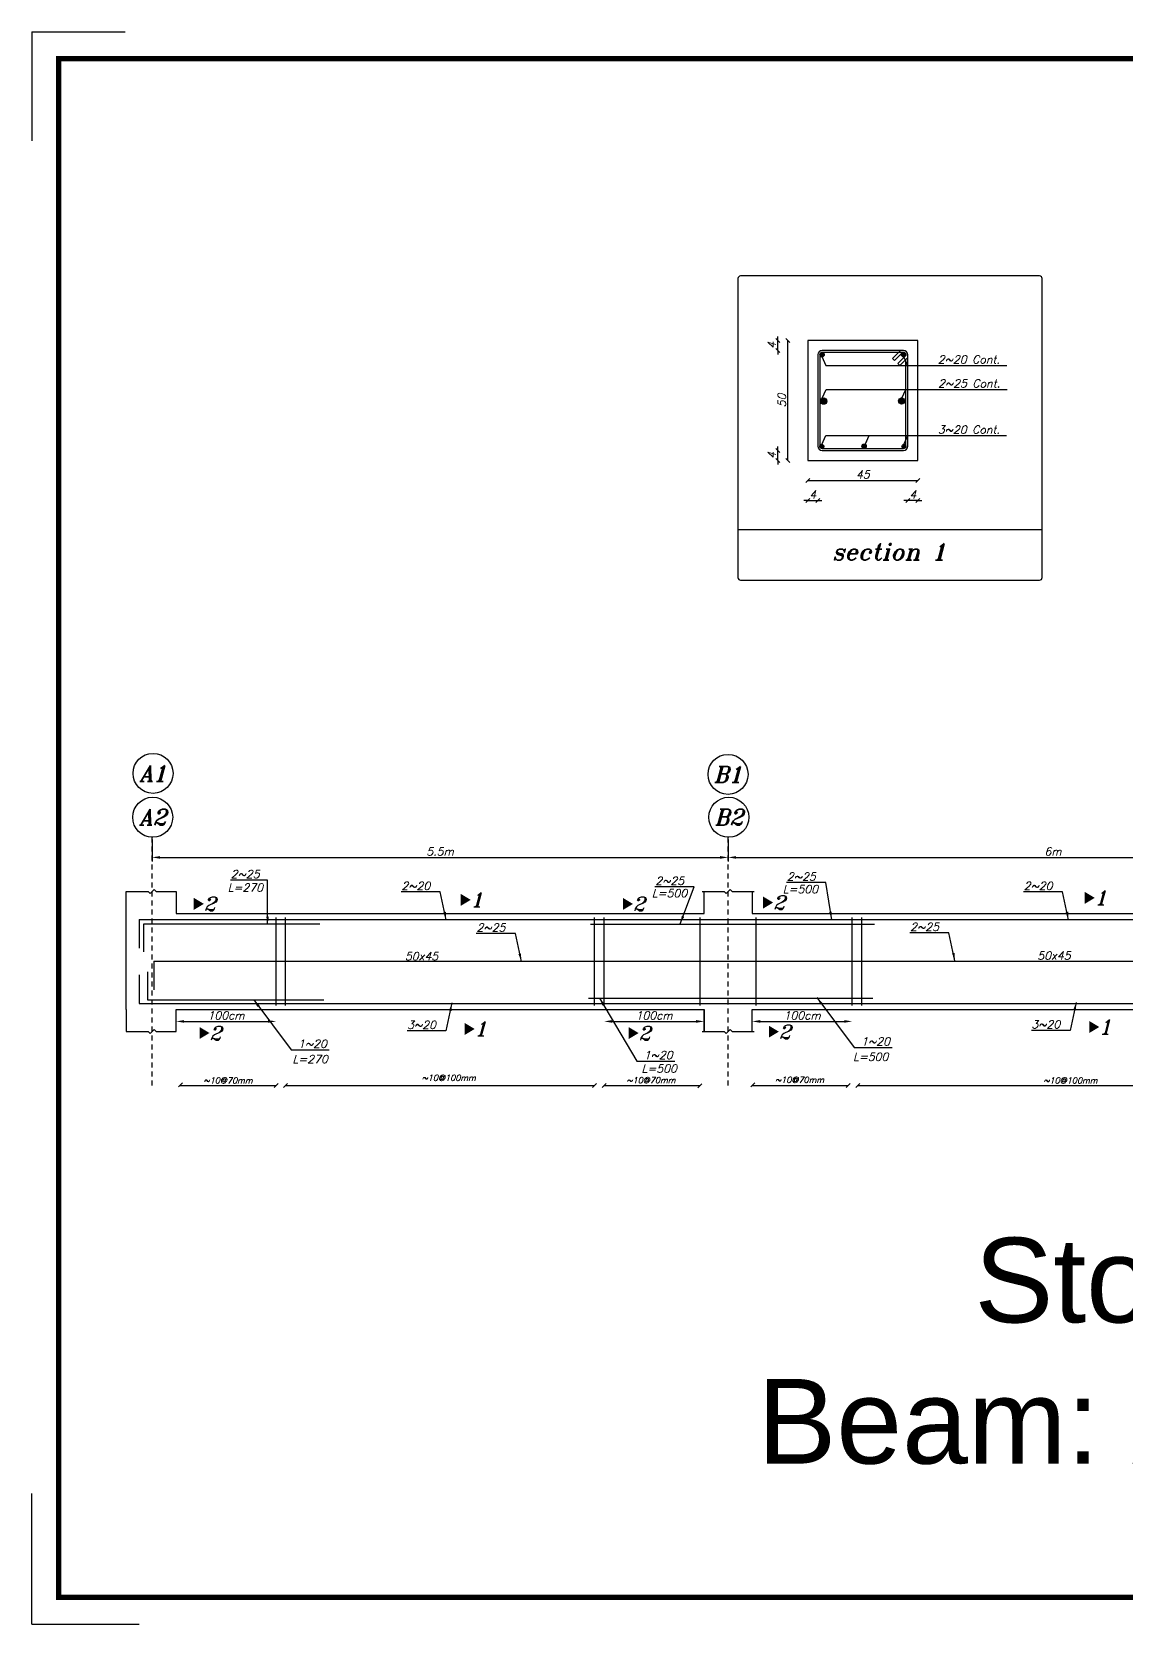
# Model space of a CAD drawing. Header units: inches. Extents: x -1152 to 1352, y 183 to 608.
# Drawn here: x 451.39 to 478.74, y 232.89 to 272.69 of the extents above; entities that cross this region are included whole.
import ezdxf
from ezdxf.enums import TextEntityAlignment as Align

# ---------------------------------------------------------------- set-up
doc = ezdxf.new("R2010")
doc.units = ezdxf.units.IN
doc.header["$MEASUREMENT"] = 0
doc.linetypes.add('HIDDEN2', pattern=[0.1875, 0.125, -0.0625])
doc.layers.add('Layer4', color=252, linetype='Continuous', lineweight=25)
doc.layers.add('SAZE_DRAWINGS', color=7, linetype='Continuous')
doc.styles.add('SAZE_STYLE', font='romancp.shx', dxfattribs={"oblique": 15})
doc.styles.add('SAZE_STYLE1', font='romant.shx', dxfattribs={"oblique": 15})
doc.styles.get("Standard").update_dxf_attribs({"font": 'arial.ttf'})
doc.dimstyles.new('SAZE_DIM_STYLE', dxfattribs={"dimtxt": 0.2, "dimasz": 0.2, "dimexe": 0.1, "dimexo": 0.05, "dimgap": 0.05, "dimtad": 0, "dimzin": 0, "dimdsep": 46, "dimtxsty": 'SAZE_STYLE', "dimcen": 0.09, "dimclrd": 2, "dimclre": 2, "dimclrt": 3, "dimadec": 0, "dimazin": 0, "dimtfac": 1, "dimtdec": 4, "dimtix": 1, "dimtmove": 1, "dimatfit": 3, "dimfxl": 1, "dimtolj": 1, "dimtzin": 0, "dimarcsym": 0})

# ---------------------------------------------------------------- blocks, each defined once
blk = doc.blocks.new('*D154')
at = {"layer": 'DEFPOINTS', "color": 0, "transparency": 16777216}
for p in [(468.797, 252.556), (485.037, 252.556), (485.037, 252.056)]:
    blk.add_point(p, dxfattribs=at)
at = {"layer": 'SAZE_DRAWINGS', "color": 2, "lineweight": -2, "transparency": 16777216}
for p, q in [((468.797, 252.506), (468.797, 251.956)), ((485.037, 252.506), (485.037, 251.956)), ((468.997, 252.056), (484.837, 252.056))]:
    blk.add_line(p, q, dxfattribs=at)
at = {"layer": 'SAZE_DRAWINGS', "color": 2, "transparency": 16777216}
for points in [[(468.997, 252.089), (468.997, 252.023), (468.797, 252.056)], [(484.837, 252.089), (484.837, 252.023), (485.037, 252.056)]]:
    blk.add_solid(points, dxfattribs=at)
at = {"layer": 'SAZE_DRAWINGS', "color": 3, "transparency": 16777216, "insert": (476.917, 252.206), "char_height": 0.2, "attachment_point": 5, "style": 'SAZE_STYLE'}
blk.add_mtext('\\A1;6m', dxfattribs=at)
blk = doc.blocks.new('*D156')
at = {"layer": 'DEFPOINTS', "color": 0, "transparency": 16777216}
for p in [(469.397, 247.956), (471.897, 247.956), (471.897, 247.956)]:
    blk.add_point(p, dxfattribs=at)
at = {"layer": 'SAZE_DRAWINGS', "color": 2, "lineweight": -2, "transparency": 16777216}
blk.add_line((469.597, 247.956), (471.697, 247.956), dxfattribs=at)
at = {"layer": 'SAZE_DRAWINGS', "color": 2, "transparency": 16777216}
for points in [[(469.597, 247.989), (469.597, 247.923), (469.397, 247.956)], [(471.697, 247.989), (471.697, 247.923), (471.897, 247.956)]]:
    blk.add_solid(points, dxfattribs=at)
at = {"layer": 'SAZE_DRAWINGS', "color": 3, "transparency": 16777216, "insert": (470.647, 248.106), "char_height": 0.2, "attachment_point": 5, "style": 'SAZE_STYLE'}
blk.add_mtext('\\A1;100cm', dxfattribs=at)
blk = doc.blocks.new('*D151')
at = {"layer": 'DEFPOINTS', "color": 0, "transparency": 16777216}
for p in [(454.997, 247.956), (457.497, 247.956), (457.497, 247.956)]:
    blk.add_point(p, dxfattribs=at)
at = {"layer": 'SAZE_DRAWINGS', "color": 2, "lineweight": -2, "transparency": 16777216}
blk.add_line((455.197, 247.956), (457.297, 247.956), dxfattribs=at)
at = {"layer": 'SAZE_DRAWINGS', "color": 2, "transparency": 16777216}
for points in [[(455.197, 247.989), (455.197, 247.923), (454.997, 247.956)], [(457.297, 247.989), (457.297, 247.923), (457.497, 247.956)]]:
    blk.add_solid(points, dxfattribs=at)
at = {"layer": 'SAZE_DRAWINGS', "color": 3, "transparency": 16777216, "insert": (456.247, 248.106), "char_height": 0.2, "attachment_point": 5, "style": 'SAZE_STYLE'}
blk.add_mtext('\\A1;100cm', dxfattribs=at)
blk = doc.blocks.new('*D152')
at = {"layer": 'DEFPOINTS', "color": 0, "transparency": 16777216}
for p in [(465.697, 247.956), (468.197, 247.956), (468.197, 247.956)]:
    blk.add_point(p, dxfattribs=at)
at = {"layer": 'SAZE_DRAWINGS', "color": 2, "lineweight": -2, "transparency": 16777216}
blk.add_line((465.897, 247.956), (467.997, 247.956), dxfattribs=at)
at = {"layer": 'SAZE_DRAWINGS', "color": 2, "transparency": 16777216}
for points in [[(465.897, 247.989), (465.897, 247.923), (465.697, 247.956)], [(467.997, 247.989), (467.997, 247.923), (468.197, 247.956)]]:
    blk.add_solid(points, dxfattribs=at)
at = {"layer": 'SAZE_DRAWINGS', "color": 3, "transparency": 16777216, "insert": (466.947, 248.106), "char_height": 0.2, "attachment_point": 5, "style": 'SAZE_STYLE'}
blk.add_mtext('\\A1;100cm', dxfattribs=at)
blk = doc.blocks.new('*D153')
at = {"layer": 'DEFPOINTS', "color": 0, "transparency": 16777216}
for p in [(454.397, 252.556), (468.797, 252.556), (468.797, 252.056)]:
    blk.add_point(p, dxfattribs=at)
at = {"layer": 'SAZE_DRAWINGS', "color": 2, "lineweight": -2, "transparency": 16777216}
for p, q in [((454.397, 252.506), (454.397, 251.956)), ((468.797, 252.506), (468.797, 251.956)), ((454.597, 252.056), (468.597, 252.056))]:
    blk.add_line(p, q, dxfattribs=at)
at = {"layer": 'SAZE_DRAWINGS', "color": 2, "transparency": 16777216}
for points in [[(454.597, 252.089), (454.597, 252.023), (454.397, 252.056)], [(468.597, 252.089), (468.597, 252.023), (468.797, 252.056)]]:
    blk.add_solid(points, dxfattribs=at)
at = {"layer": 'SAZE_DRAWINGS', "color": 3, "transparency": 16777216, "insert": (461.597, 252.206), "char_height": 0.2, "attachment_point": 5, "style": 'SAZE_STYLE'}
blk.add_mtext('\\A1;5.5m', dxfattribs=at)
blk = doc.blocks.new('SAZE-CIR-COL')
at = {"layer": 'SAZE_DRAWINGS'}
h = blk.add_hatch(color=0, dxfattribs=at)
h.dxf.hatch_style = 1
h.paths.add_polyline_path([(0.5, 0, 1), (-0.5, 0, 1)])
at = {"layer": 'SAZE_DRAWINGS', "color": 0}
blk.add_circle((0, 0), 0.5, dxfattribs=at)
blk = doc.blocks.new('_Oblique')
at = {"color": 0, "linetype": 'ByBlock', "lineweight": -2}
blk.add_line((-0.5, -0.5), (0.5, 0.5), dxfattribs=at)
blk = doc.blocks.new('*D562')
at = {"layer": 'DEFPOINTS', "color": 0, "transparency": 16777216}
for p in [(470.788, 260.978), (471.038, 260.978), (471.038, 260.978)]:
    blk.add_point(p, dxfattribs=at)
at = {"layer": 'SAZE_DRAWINGS', "color": 2, "lineweight": -2, "transparency": 16777216}
for p, q in [((470.788, 260.978), (470.688, 260.978)), ((470.788, 260.978), (471.038, 260.978)), ((471.038, 260.978), (471.138, 260.978))]:
    blk.add_line(p, q, dxfattribs=at)
at = {"layer": 'SAZE_DRAWINGS', "color": 2, "lineweight": -2, "transparency": 16777216, "xscale": 0.1, "yscale": 0.1, "zscale": 0.1}
blk.add_blockref('_Oblique', (470.788, 260.978), dxfattribs=at)
at = {"layer": 'SAZE_DRAWINGS', "color": 2, "lineweight": -2, "transparency": 16777216, "xscale": 0.1, "yscale": 0.1, "zscale": 0.1, "rotation": 180}
blk.add_blockref('_Oblique', (471.038, 260.978), dxfattribs=at)
at = {"layer": 'SAZE_DRAWINGS', "color": 3, "transparency": 16777216, "insert": (470.913, 261.128), "char_height": 0.2, "attachment_point": 5, "style": 'SAZE_STYLE'}
blk.add_mtext('\\A1;4', dxfattribs=at)
blk = doc.blocks.new('*D563')
at = {"layer": 'DEFPOINTS', "color": 0, "transparency": 16777216}
for p in [(470.788, 261.478), (473.538, 261.478), (473.538, 261.478)]:
    blk.add_point(p, dxfattribs=at)
at = {"layer": 'SAZE_DRAWINGS', "color": 2, "lineweight": -2, "transparency": 16777216}
blk.add_line((470.788, 261.478), (473.538, 261.478), dxfattribs=at)
at = {"layer": 'SAZE_DRAWINGS', "color": 2, "lineweight": -2, "transparency": 16777216, "xscale": 0.1, "yscale": 0.1, "zscale": 0.1, "rotation": 180}
blk.add_blockref('_Oblique', (470.788, 261.478), dxfattribs=at)
at = {"layer": 'SAZE_DRAWINGS', "color": 2, "lineweight": -2, "transparency": 16777216, "xscale": 0.1, "yscale": 0.1, "zscale": 0.1}
blk.add_blockref('_Oblique', (473.538, 261.478), dxfattribs=at)
at = {"layer": 'SAZE_DRAWINGS', "color": 3, "transparency": 16777216, "insert": (472.163, 261.628), "char_height": 0.2, "attachment_point": 5, "style": 'SAZE_STYLE'}
blk.add_mtext('\\A1;45', dxfattribs=at)
blk = doc.blocks.new('*D564')
at = {"layer": 'DEFPOINTS', "color": 0, "transparency": 16777216}
for p in [(473.288, 260.978), (473.288, 260.978), (473.538, 260.978)]:
    blk.add_point(p, dxfattribs=at)
at = {"layer": 'SAZE_DRAWINGS', "color": 2, "lineweight": -2, "transparency": 16777216}
for p, q in [((473.288, 260.978), (473.188, 260.978)), ((473.538, 260.978), (473.288, 260.978)), ((473.538, 260.978), (473.638, 260.978))]:
    blk.add_line(p, q, dxfattribs=at)
at = {"layer": 'SAZE_DRAWINGS', "color": 2, "lineweight": -2, "transparency": 16777216, "xscale": 0.1, "yscale": 0.1, "zscale": 0.1}
blk.add_blockref('_Oblique', (473.288, 260.978), dxfattribs=at)
at = {"layer": 'SAZE_DRAWINGS', "color": 2, "lineweight": -2, "transparency": 16777216, "xscale": 0.1, "yscale": 0.1, "zscale": 0.1, "rotation": 180}
blk.add_blockref('_Oblique', (473.538, 260.978), dxfattribs=at)
at = {"layer": 'SAZE_DRAWINGS', "color": 3, "transparency": 16777216, "insert": (473.413, 261.128), "char_height": 0.2, "attachment_point": 5, "style": 'SAZE_STYLE'}
blk.add_mtext('\\A1;4', dxfattribs=at)
blk = doc.blocks.new('*D565')
at = {"layer": 'DEFPOINTS', "color": 0, "transparency": 16777216}
for p in [(470.038, 262.228), (470.038, 262.228), (470.038, 261.978)]:
    blk.add_point(p, dxfattribs=at)
at = {"layer": 'SAZE_DRAWINGS', "color": 2, "lineweight": -2, "transparency": 16777216}
for p, q in [((470.038, 262.228), (470.038, 262.328)), ((470.038, 261.978), (470.038, 262.228)), ((470.038, 261.978), (470.038, 261.878))]:
    blk.add_line(p, q, dxfattribs=at)
at = {"layer": 'SAZE_DRAWINGS', "color": 2, "lineweight": -2, "transparency": 16777216, "xscale": 0.1, "yscale": 0.1, "zscale": 0.1}
for p, rotation in [((470.038, 262.228), 270), ((470.038, 261.978), 90)]:
    blk.add_blockref('_Oblique', p, dxfattribs=dict(at, rotation=rotation))
at = {"layer": 'SAZE_DRAWINGS', "color": 3, "transparency": 16777216, "insert": (469.888, 262.103), "char_height": 0.2, "attachment_point": 5, "rotation": 90, "style": 'SAZE_STYLE'}
blk.add_mtext('\\A1;4', dxfattribs=at)
blk = doc.blocks.new('*D566')
at = {"layer": 'DEFPOINTS', "color": 0, "transparency": 16777216}
for p in [(470.288, 264.978), (470.288, 264.978), (470.288, 261.978)]:
    blk.add_point(p, dxfattribs=at)
at = {"layer": 'SAZE_DRAWINGS', "color": 2, "lineweight": -2, "transparency": 16777216}
blk.add_line((470.288, 261.978), (470.288, 264.978), dxfattribs=at)
at = {"layer": 'SAZE_DRAWINGS', "color": 2, "lineweight": -2, "transparency": 16777216, "xscale": 0.1, "yscale": 0.1, "zscale": 0.1}
for p, rotation in [((470.288, 264.978), 90), ((470.288, 261.978), 270)]:
    blk.add_blockref('_Oblique', p, dxfattribs=dict(at, rotation=rotation))
at = {"layer": 'SAZE_DRAWINGS', "color": 3, "transparency": 16777216, "insert": (470.138, 263.478), "char_height": 0.2, "attachment_point": 5, "rotation": 90, "style": 'SAZE_STYLE'}
blk.add_mtext('\\A1;50', dxfattribs=at)
blk = doc.blocks.new('*D567')
at = {"layer": 'DEFPOINTS', "color": 0, "transparency": 16777216}
for p in [(470.038, 264.978), (470.038, 264.978), (470.038, 264.728)]:
    blk.add_point(p, dxfattribs=at)
at = {"layer": 'SAZE_DRAWINGS', "color": 2, "lineweight": -2, "transparency": 16777216}
for p, q in [((470.038, 264.978), (470.038, 265.078)), ((470.038, 264.728), (470.038, 264.978)), ((470.038, 264.728), (470.038, 264.628))]:
    blk.add_line(p, q, dxfattribs=at)
at = {"layer": 'SAZE_DRAWINGS', "color": 2, "lineweight": -2, "transparency": 16777216, "xscale": 0.1, "yscale": 0.1, "zscale": 0.1}
for p, rotation in [((470.038, 264.978), 270), ((470.038, 264.728), 90)]:
    blk.add_blockref('_Oblique', p, dxfattribs=dict(at, rotation=rotation))
at = {"layer": 'SAZE_DRAWINGS', "color": 3, "transparency": 16777216, "insert": (469.888, 264.853), "char_height": 0.2, "attachment_point": 5, "rotation": 90, "style": 'SAZE_STYLE'}
blk.add_mtext('\\A1;4', dxfattribs=at)

msp = doc.modelspace()

# ---------------------------------------------------------------- linework, layer by layer
at = {"color": 6}
for p, q in [((454.07766, 250.50606), (454.07766, 249.78803)), ((454.43845, 249.46086), (454.43845, 248.74283)), ((454.07766, 249.12409), (454.07766, 248.40606))]:
    msp.add_line(p, q, dxfattribs=at)
at = {"layer": 'Layer4'}
for p, q in [((451.39262, 272.69218), (451.39262, 269.97143)), ((451.39262, 272.69218), (453.72531, 272.69218)), ((451.39262, 232.88968), (451.39262, 236.1565)), ((451.39262, 232.88968), (454.07297, 232.88968))]:
    msp.add_line(p, q, dxfattribs=at)
at = {"layer": 'Layer4', "const_width": 0.13402}
msp.add_lwpolyline([(452.0627, 272.0221), (507.00891, 272.0221), (507.00891, 233.55975), (452.0627, 233.55975)], close=True, dxfattribs=at)
at = {"layer": 'SAZE_DRAWINGS', "color": 8}
msp.add_line((469.04253, 260.25556), (476.64476, 260.25556), dxfattribs=at)
msp.add_lwpolyline([(469.10588, 258.98807), (476.58141, 258.98807, 0.41421356), (476.64476, 259.05142), (476.64476, 266.52695, 0.41421356), (476.58141, 266.5903), (469.10588, 266.5903, 0.41421356), (469.04253, 266.52695), (469.04253, 259.05142, 0.41421356)], format="xyb", close=True, dxfattribs=at)
at = {"layer": 'SAZE_DRAWINGS', "color": 3}
msp.add_lwpolyline([(470.78834, 261.9783), (473.53834, 261.9783), (473.53834, 264.9783), (470.78834, 264.9783)], close=True, dxfattribs=at)
at = {"layer": 'SAZE_DRAWINGS', "color": 4}
msp.add_lwpolyline([(471.14334, 262.2283), (473.18334, 262.2283, 0.41421356), (473.28834, 262.3333), (473.28834, 264.6233, 0.41421356), (473.18334, 264.7283), (471.14334, 264.7283, 0.41421356), (471.03834, 264.6233), (471.03834, 262.3333, 0.41421356)], format="xyb", close=True, dxfattribs=at)
for points in [[(473.15834, 264.6783), (472.95834, 264.4783), (472.90834, 264.5283), (473.10834, 264.7283)], [(473.23834, 264.5983), (473.03834, 264.3983), (473.08834, 264.3483), (473.28834, 264.5483)]]:
    msp.add_lwpolyline(points, dxfattribs=at)
for points, format in [([(473.23834, 264.5983), (473.23834, 264.6233, 0.41421356), (473.18334, 264.6783), (471.14334, 264.6783, 0.41421356), (471.08834, 264.6233), (471.08834, 262.3333, 0.41421356), (471.14334, 262.2783), (473.18334, 262.2783, 0.41421356), (473.23834, 262.3333), (473.23834, 264.4983)], "xyb"), ([(477.70882, 251.04392, 0.3, 0, 0), (477.95882, 251.04392, 0, 0, 0)], "xyseb"), ([(455.44072, 250.89461, 0.3, 0, 0), (455.69072, 250.89461, 0, 0, 0)], "xyseb"), ([(462.11311, 250.99477, 0.3, 0, 0), (462.36311, 250.99477, 0, 0, 0)], "xyseb"), ([(466.16602, 250.89294, 0.3, 0, 0), (466.41602, 250.89294, 0, 0, 0)], "xyseb"), ([(469.67072, 250.92742, 0.3, 0, 0), (469.92072, 250.92742, 0, 0, 0)], "xyseb"), ([(455.58364, 247.66649, 0.3, 0, 0), (455.83364, 247.66649, 0, 0, 0)], "xyseb"), ([(462.21147, 247.76742, 0.3, 0, 0), (462.46147, 247.76742, 0, 0, 0)], "xyseb"), ([(466.30895, 247.66482, 0.3, 0, 0), (466.55895, 247.66482, 0, 0, 0)], "xyseb"), ([(469.81365, 247.6993, 0.3, 0, 0), (470.06365, 247.6993, 0, 0, 0)], "xyseb"), ([(477.82357, 247.81656, 0.3, 0, 0), (478.07357, 247.81656, 0, 0, 0)], "xyseb")]:
    msp.add_lwpolyline(points, format=format, dxfattribs=at)
at = {"layer": 'SAZE_DRAWINGS', "color": 2, "linetype": 'HIDDEN2'}
for points in [[(454.39685, 246.35606), (454.39685, 252.55606)], [(468.79685, 246.35606), (468.79685, 252.55606)]]:
    msp.add_lwpolyline(points, dxfattribs=at)
at = {"layer": 'SAZE_DRAWINGS', "color": 8}
for points in [[(453.74685, 251.20606), (454.29685, 251.20606), (454.34685, 251.15606), (454.44685, 251.25606), (454.49685, 251.20606), (454.99685, 251.20606)], [(468.14685, 251.20606), (468.69685, 251.20606), (468.74685, 251.15606), (468.84685, 251.25606), (468.89685, 251.20606), (469.44685, 251.20606)], [(453.74685, 247.70606), (454.29685, 247.70606), (454.34685, 247.65606), (454.44685, 247.75606), (454.49685, 247.70606), (454.99685, 247.70606)], [(468.14685, 247.70606), (468.69685, 247.70606), (468.74685, 247.65606), (468.84685, 247.75606), (468.89685, 247.70606), (469.44685, 247.70606)]]:
    msp.add_lwpolyline(points, dxfattribs=at)
at = {"layer": 'SAZE_DRAWINGS', "color": 3, "linetype": 'Continuous'}
for points in [[(453.74685, 248.25606), (453.74685, 251.20606)], [(454.99685, 251.20606), (454.99685, 250.65606), (468.19685, 250.65606), (468.19685, 251.20606)], [(468.19685, 250.65606), (468.19685, 251.20606)], [(469.39685, 251.20606), (469.39685, 250.65606), (484.43685, 250.65606), (484.43685, 251.20606)], [(453.74685, 248.25606), (453.74685, 247.70606)], [(454.99685, 247.70606), (454.99685, 248.25606), (468.19685, 248.25606), (468.19685, 247.70606)], [(468.19685, 247.70606), (468.19685, 248.25606)], [(469.39685, 247.70606), (469.39685, 248.25606), (484.43685, 248.25606), (484.43685, 247.70606)]]:
    msp.add_lwpolyline(points, dxfattribs=at)
at = {"layer": 'SAZE_DRAWINGS', "color": 6, "linetype": 'Continuous'}
for points in [[(454.07766, 250.50606), (504.73789, 250.50606)], [(454.19166, 249.69906), (454.19166, 250.39174), (458.59447, 250.39174)], [(465.35605, 250.38896), (472.45605, 250.38896)], [(454.28619, 249.1915), (454.28619, 248.49882), (458.689, 248.49882)], [(454.43845, 249.46086), (504.53363, 249.46086)], [(454.07766, 248.40606), (504.82214, 248.40606)], [(465.30968, 248.53972), (472.40968, 248.53972)]]:
    msp.add_lwpolyline(points, dxfattribs=at)
at = {"layer": 'SAZE_DRAWINGS', "color": 4, "linetype": 'Continuous'}
for points in [[(457.49685, 248.35606), (457.49685, 250.55606)], [(457.73485, 248.35606), (457.73485, 250.55606)], [(465.45885, 248.35606), (465.45885, 250.55606)], [(465.69685, 248.35606), (465.69685, 250.55606)], [(468.09685, 248.35606), (468.09685, 250.55606)], [(469.49685, 248.35606), (469.49685, 250.55606)], [(471.89685, 248.35606), (471.89685, 250.55606)], [(472.13485, 248.35606), (472.13485, 250.55606)]]:
    msp.add_lwpolyline(points, dxfattribs=at)
at = {"layer": 'SAZE_DRAWINGS', "color": 1}
for points in [[(455.05929, 246.32179), (455.15929, 246.42179)], [(457.44685, 246.30606), (457.54685, 246.40606)], [(457.68485, 246.30606), (457.78485, 246.40606)], [(465.40885, 246.30606), (465.50885, 246.40606)], [(465.64685, 246.30606), (465.74685, 246.40606)], [(468.03592, 246.29201), (468.13592, 246.39201)], [(469.36167, 246.32179), (469.46167, 246.42179)], [(471.74923, 246.30606), (471.84923, 246.40606)], [(471.98723, 246.30606), (472.08723, 246.40606)], [(455.09685, 246.35606), (457.49685, 246.35606)], [(457.73485, 246.35606), (465.45885, 246.35606)], [(465.69685, 246.35606), (468.09685, 246.35606)], [(469.39923, 246.35606), (471.79923, 246.35606)], [(472.03723, 246.35606), (481.82293, 246.35606)]]:
    msp.add_lwpolyline(points, dxfattribs=at)
at = {"layer": 'SAZE_DRAWINGS', "color": 2}
for centre in [(454.42146, 254.15665), (468.79342, 254.13185), (454.4129, 253.05934), (468.8129, 253.05934)]:
    msp.add_ellipse(centre, major_axis=(0.5, 0), ratio=1, dxfattribs=at)

# ---------------------------------------------------------------- block references
at = {"layer": 'SAZE_DRAWINGS', "color": 6}
for p, xscale, yscale, zscale in [((471.14334, 264.6233), 0.11, 0.11, 0.11), ((473.18334, 264.6233), 0.11, 0.11, 0.11), ((471.1847, 263.46096), 0.1584, 0.1584, 0.1584), ((473.13261, 263.46552), 0.1584, 0.1584, 0.1584), ((471.13834, 262.3283), 0.1, 0.1, 0.1), ((472.19501, 262.33434), 0.11, 0.11, 0.11), ((473.18834, 262.3283), 0.1, 0.1, 0.1)]:
    msp.add_blockref('SAZE-CIR-COL', p, dxfattribs=dict(at, xscale=xscale, yscale=yscale, zscale=zscale))

# ---------------------------------------------------------------- texts
at = {"color": 6, "insert": (451.52122, 242.54864), "char_height": 2.116983, "attachment_point": 1}
msp.add_mtext_dynamic_manual_height_columns('\\pxqc;Story: 1\\PBeam: Axis 1&2', width=57.0507531, gutter_width=36.72032, heights=[0], dxfattribs=at)
at = {"layer": 'SAZE_DRAWINGS', "color": 2, "style": 'SAZE_STYLE1', "oblique": 15}
for s, height, p in [('section 1', 0.411787, (472.82181, 259.69354)), ('50x45', 0.2, (461.13295, 249.58749)), ('50x45', 0.2, (476.94084, 249.60004))]:
    msp.add_text(s, height=height, dxfattribs=at).set_placement(p, align=Align.MIDDLE_CENTER)
at = {"layer": 'SAZE_DRAWINGS', "color": 3, "style": 'SAZE_STYLE1', "oblique": 15}
for s, p in [('A1', (454.42146, 254.15665)), ('B1', (468.79342, 254.13185)), ('A2', (454.4129, 253.05934)), ('B2', (468.8129, 253.05934))]:
    msp.add_text(s, height=0.4, dxfattribs=at).set_placement(p, align=Align.MIDDLE_CENTER)
at = {"layer": 'SAZE_DRAWINGS', "color": 2, "style": 'SAZE_STYLE1', "oblique": 15}
for s, p in [('1', (462.36311, 250.99477)), ('1', (477.95882, 251.04392)), ('2', (455.69072, 250.89461)), ('2', (466.41602, 250.89294)), ('2', (469.92072, 250.92742)), ('1', (478.07357, 247.81656)), ('2', (455.83364, 247.66649)), ('1', (462.46147, 247.76742)), ('2', (466.55895, 247.66482)), ('2', (470.06365, 247.6993))]:
    msp.add_text(s, height=0.35, dxfattribs=at).set_placement(p, align=Align.MIDDLE_LEFT)
at = {"layer": 'SAZE_DRAWINGS', "color": 3, "style": 'SAZE_STYLE', "oblique": 15}
for s, p in [('~10@70mm', (456.29685, 246.40606)), ('~10@100mm', (461.8132, 246.47193)), ('~10@70mm', (466.86614, 246.41107)), ('~10@70mm', (470.58079, 246.42159)), ('~10@100mm', (477.35234, 246.40606))]:
    msp.add_text(s, height=0.15, dxfattribs=at).set_placement(p, align=Align.CENTER)
at = {"layer": 'SAZE_DRAWINGS', "color": 3, "char_height": 0.2, "style": 'SAZE_STYLE'}
for s, insert, attachment_point in [('\\A1;2~20 Cont.', (474.03834, 264.4033), 7), ('\\A1;2~25 Cont.', (474.04497, 263.80433), 7), ('\\A1;3~20 Cont.', (474.03834, 262.6483), 7), ('\\A1;2~25', (457.08527, 251.5393), 9), ('\\A1;2~25', (467.69725, 251.37113), 9), ('\\A1;2~25', (470.98576, 251.47661), 9), ('\\A1;2~20', (461.35106, 251.24431), 9), ('\\A1;2~20', (476.90517, 251.24585), 9), ('\\A1;2~25', (463.2288, 250.20208), 9), ('\\A1;2~25', (474.06638, 250.21815), 9), ('\\A1;3~20', (461.49314, 247.76982), 9), ('\\A1;3~20', (477.09533, 247.78212), 9), ('\\A1;1~20', (458.04712, 247.29678), 7), ('\\A1;1~20', (466.69016, 247.01568), 7), ('\\A1;1~20', (472.12235, 247.35659), 7)]:
    msp.add_mtext(s, dxfattribs=dict(at, insert=insert, attachment_point=attachment_point))
at = {"layer": 'SAZE_DRAWINGS', "color": 2, "char_height": 0.2, "attachment_point": 3, "style": 'SAZE_STYLE'}
for s, insert in [('L=270', (457.1704, 251.40172)), ('L=500', (467.77211, 251.26158)), ('L=500', (471.04314, 251.36033)), ('L=270', (458.79054, 247.1152)), ('L=500', (467.51518, 246.87681)), ('L=500', (472.80218, 247.17308))]:
    msp.add_mtext(s, dxfattribs=dict(at, insert=insert))

# ---------------------------------------------------------------- dimensions: what is measured, and where the dimension line sits
at = {"layer": 'SAZE_DRAWINGS', "color": 2}
for base, p1, p2, text, override, picture, middle in [((470.03834, 264.9783), (470.03834, 264.7283), (470.03834, 264.9783), '4', {"dimtxt": 0.2, "dimasz": 0.1, "dimgap": 0.05, "dimtad": 1, "dimdec": 1, "dimlfac": 20, "dimrnd": 5, "dimzin": 8, "dimblk": 'Oblique', "dimse1": 1, "dimse2": 1, "dimclrd": 2, "dimclre": 2, "dimclrt": 3}, '*D567', (469.88834, 264.8533)), ((470.28834, 264.9783), (470.28834, 261.9783), (470.28834, 264.9783), '50', {"dimtxt": 0.2, "dimasz": 0.1, "dimgap": 0.05, "dimtad": 1, "dimdec": 1, "dimlfac": 20, "dimrnd": 0.5, "dimzin": 8, "dimblk": 'Oblique', "dimse1": 1, "dimse2": 1, "dimclrd": 2, "dimclre": 2, "dimclrt": 3}, '*D566', (470.13834, 263.4783)), ((470.03834, 262.2283), (470.03834, 261.9783), (470.03834, 262.2283), '4', {"dimtxt": 0.2, "dimasz": 0.1, "dimgap": 0.05, "dimtad": 1, "dimdec": 1, "dimlfac": 20, "dimrnd": 5, "dimzin": 8, "dimblk": 'Oblique', "dimse1": 1, "dimse2": 1, "dimclrd": 2, "dimclre": 2, "dimclrt": 3}, '*D565', (469.88834, 262.1033))]:
    dim = msp.add_linear_dim(base=base, p1=p1, p2=p2, angle=90, text=text, dimstyle='SAZE_DIM_STYLE', override=override, dxfattribs=at)
    dim.commit()
    dim.dimension.update_dxf_attribs({"geometry": picture, "text_midpoint": middle})
for base, p1, p2, text, override, picture, middle in [((473.53834, 261.4783), (470.78834, 261.4783), (473.53834, 261.4783), '45', {"dimtxt": 0.2, "dimasz": 0.1, "dimgap": 0.05, "dimtad": 1, "dimdec": 1, "dimlfac": 20, "dimrnd": 0.5, "dimzin": 8, "dimblk": 'Oblique', "dimse1": 1, "dimse2": 1, "dimclrd": 2, "dimclre": 2, "dimclrt": 3}, '*D563', (472.16334, 261.6283)), ((471.03834, 260.9783), (470.78834, 260.9783), (471.03834, 260.9783), '4', {"dimtxt": 0.2, "dimasz": 0.1, "dimgap": 0.05, "dimtad": 1, "dimdec": 1, "dimlfac": 20, "dimrnd": 5, "dimzin": 8, "dimblk": 'Oblique', "dimse1": 1, "dimse2": 1, "dimclrd": 2, "dimclre": 2, "dimclrt": 3}, '*D562', (470.91334, 261.1283)), ((473.28834, 260.9783), (473.53834, 260.9783), (473.28834, 260.9783), '4', {"dimtxt": 0.2, "dimasz": 0.1, "dimgap": 0.05, "dimtad": 1, "dimdec": 1, "dimlfac": 20, "dimrnd": 5, "dimzin": 8, "dimblk": 'Oblique', "dimse1": 1, "dimse2": 1, "dimclrd": 2, "dimclre": 2, "dimclrt": 3}, '*D564', (473.41334, 261.1283)), ((468.79685, 252.05606), (454.39685, 252.55606), (468.79685, 252.55606), '5.5m', {"dimtxt": 0.2, "dimasz": 0.2, "dimgap": 0.05, "dimtad": 1, "dimdec": 1, "dimlfac": 50, "dimrnd": 1, "dimzin": 8, "dimclrd": 2, "dimclre": 2, "dimclrt": 3}, '*D153', (461.59685, 252.20606)), ((485.03685, 252.05606), (468.79685, 252.55606), (485.03685, 252.55606), '6m', {"dimtxt": 0.2, "dimasz": 0.2, "dimgap": 0.05, "dimtad": 1, "dimdec": 1, "dimlfac": 50, "dimrnd": 1, "dimzin": 8, "dimclrd": 2, "dimclre": 2, "dimclrt": 3}, '*D154', (476.91685, 252.20606)), ((457.49685, 247.95606), (454.99685, 247.95606), (457.49685, 247.95606), '100cm', {"dimtxt": 0.2, "dimasz": 0.2, "dimgap": 0.05, "dimtad": 1, "dimdec": 1, "dimlfac": 50, "dimrnd": 1, "dimzin": 8, "dimse1": 1, "dimse2": 1, "dimclrd": 2, "dimclre": 2, "dimclrt": 3}, '*D151', (456.24685, 248.10606)), ((468.19685, 247.95606), (465.69685, 247.95606), (468.19685, 247.95606), '100cm', {"dimtxt": 0.2, "dimasz": 0.2, "dimgap": 0.05, "dimtad": 1, "dimdec": 1, "dimlfac": 50, "dimrnd": 1, "dimzin": 8, "dimse1": 1, "dimse2": 1, "dimclrd": 2, "dimclre": 2, "dimclrt": 3}, '*D152', (466.94685, 248.10606)), ((471.89685, 247.95606), (469.39685, 247.95606), (471.89685, 247.95606), '100cm', {"dimtxt": 0.2, "dimasz": 0.2, "dimgap": 0.05, "dimtad": 1, "dimdec": 1, "dimlfac": 50, "dimrnd": 1, "dimzin": 8, "dimse1": 1, "dimse2": 1, "dimclrd": 2, "dimclre": 2, "dimclrt": 3}, '*D156', (470.64685, 248.10606))]:
    dim = msp.add_linear_dim(base=base, p1=p1, p2=p2, text=text, dimstyle='SAZE_DIM_STYLE', override=override, dxfattribs=at)
    dim.commit()
    dim.dimension.update_dxf_attribs({"geometry": picture, "text_midpoint": middle})

# ---------------------------------------------------------------- leaders
at = {"layer": 'SAZE_DRAWINGS', "annotation_type": 0, "has_hookline": 1, "hookline_direction": 0}
for points, text_width in [([(471.13834, 264.5733), (471.23834, 264.3533), (473.98834, 264.3533)], 1.72636), ([(471.14497, 263.53433), (471.24497, 263.75433), (473.99497, 263.75433)], 1.72636), ([(471.13834, 262.3783), (471.23834, 262.5983), (473.98834, 262.5983)], 1.71615)]:
    msp.add_leader(points, dimstyle='SAZE_DIM_STYLE', override={"dimasz": 0.1, "dimgap": 0.05, "dimtad": 1, "dimdec": 3, "dimse1": 1, "dimse2": 1, "dimclrd": 2}, dxfattribs=dict(at, text_width=text_width))
at = {"layer": 'SAZE_DRAWINGS'}
for points in [[(473.17834, 264.5733), (473.27834, 264.3533)], [(473.13817, 263.53433), (473.23817, 263.75433)], [(472.22261, 262.3783), (472.32261, 262.5983)], [(473.18834, 262.3783), (473.28834, 262.5983)]]:
    msp.add_leader(points, dimstyle='SAZE_DIM_STYLE', override={"dimasz": 0.1, "dimgap": 0.05, "dimtad": 1, "dimdec": 3, "dimse1": 1, "dimse2": 1, "dimclrd": 2}, dxfattribs=at)
at = {"layer": 'SAZE_DRAWINGS', "color": 2, "annotation_type": 0, "has_hookline": 1}
for points, hookline_direction, text_width in [([(457.28527, 250.37717), (457.28527, 251.4893), (457.13527, 251.4893)], 1, 0.72978), ([(461.75106, 250.49431), (461.60106, 251.19431), (461.40106, 251.19431)], 1, 0.7291), ([(467.59691, 250.3936), (467.94725, 251.32113), (467.74725, 251.32113)], 1, 0.72978), ([(471.38576, 250.49585), (471.23576, 251.42661), (471.03576, 251.42661)], 1, 0.72978), ([(477.30517, 250.49585), (477.15517, 251.19585), (476.95517, 251.19585)], 1, 0.7291), ([(463.6288, 249.45208), (463.4788, 250.15208), (463.2788, 250.15208)], 1, 0.72978), ([(474.46638, 249.46815), (474.31638, 250.16815), (474.11638, 250.16815)], 1, 0.72978), ([(456.93831, 248.49507), (457.87134, 247.24678), (458.07134, 247.24678)], 0, 0.70053), ([(461.89314, 248.41982), (461.74314, 247.71982), (461.54314, 247.71982)], 1, 0.71889), ([(465.58135, 248.53908), (466.51438, 246.96568), (466.71438, 246.96568)], 0, 0.70053), ([(471.01354, 248.55488), (471.94657, 247.30659), (472.14657, 247.30659)], 0, 0.70053), ([(477.49533, 248.43212), (477.34533, 247.73212), (477.14533, 247.73212)], 1, 0.71889)]:
    msp.add_leader(points, dimstyle='SAZE_DIM_STYLE', override={"dimasz": 0.2, "dimgap": 0.05, "dimtad": 1, "dimclrd": 2}, dxfattribs=dict(at, hookline_direction=hookline_direction, text_width=text_width))

doc.saveas('drawing.dxf')
